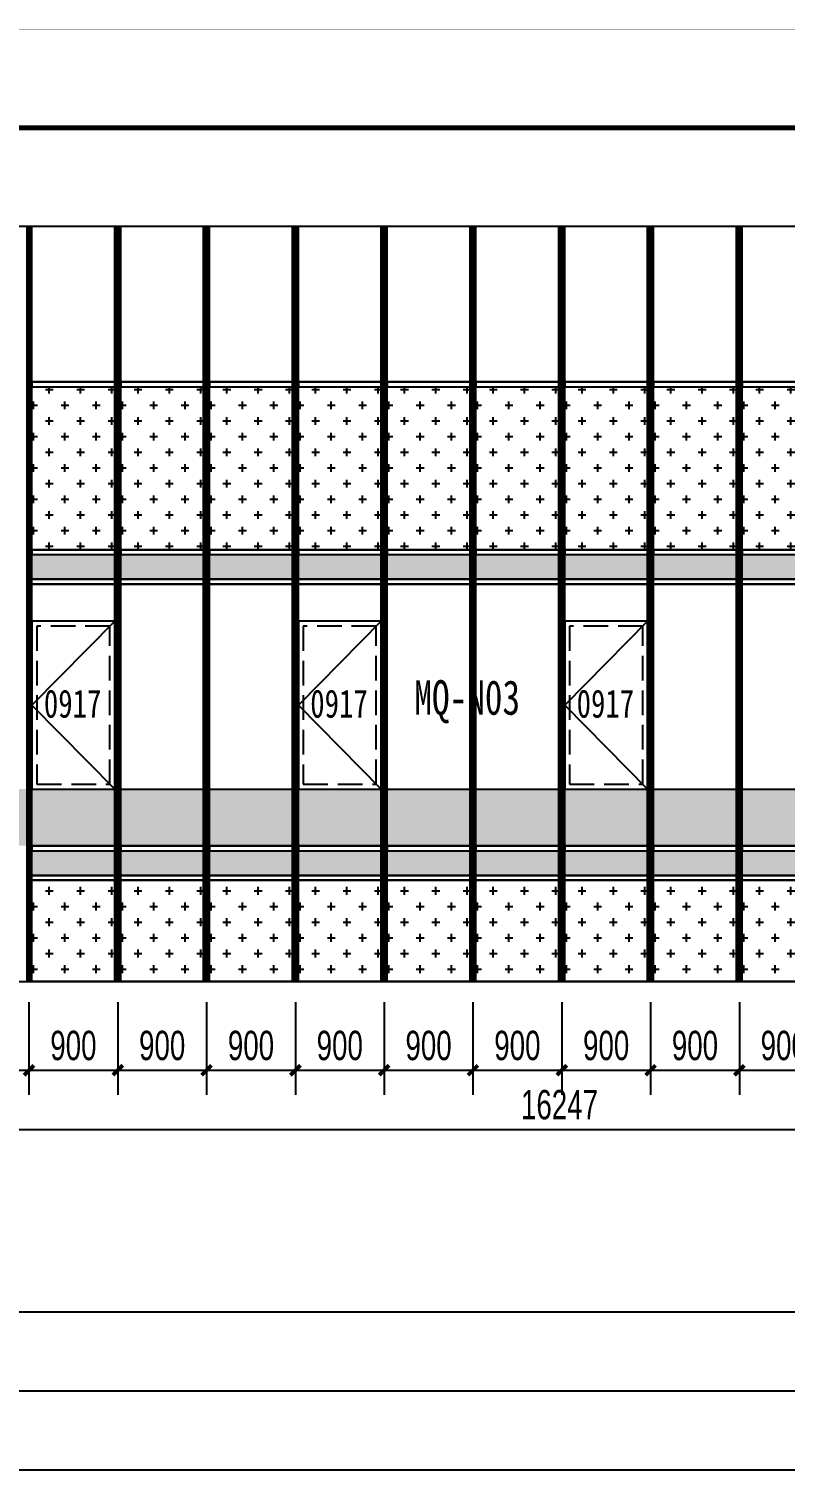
# Model space of a CAD drawing. Extents: x -483182 to 812890, y -390528 to -214858.
# Drawn here: x -148224 to -140561, y -309085 to -294389 of the extents above; entities that cross this region are included whole.
import ezdxf

# ---------------------------------------------------------------- set-up
doc = ezdxf.new("R2010")
doc.units = 0
doc.header["$LTSCALE"] = 1000
doc.header["$MEASUREMENT"] = 0
doc.linetypes.add('DASH', pattern=[0.35, 0.25, -0.1])
for name, color, linetype in [('01-标注_尺寸', 124, 'Continuous'), ('01-标注_符号', 200, 'Continuous'), ('05-填充_156', 156, 'Continuous'), ('05-填充_168', 168, 'Continuous'), ('05-填充_18', 18, 'Continuous'), ('05-填充_天正', 14, 'Continuous'), ('A-0-图名图例', 2, 'Continuous'), ('A-C_幕墙龙骨', 133, 'Continuous'), ('A-C_窗', 140, 'Continuous')]:
    doc.layers.add(name, color=color, linetype=linetype)
doc.layers.add('04-不打印_辅助线', color=165, linetype='Continuous', plot=False)
doc.styles.add('_TCH_DIM_T3', font='ros.shx', dxfattribs={"width": 0.705882, "bigfont": 'jd.shx'})
doc.styles.get("Standard").update_dxf_attribs({"font": 'STXIHEI_0.TTF', "width": 0.75})
doc.dimstyles.new('_TCH_ARCH&&100', dxfattribs={"dimtxt": 297.5, "dimasz": 100, "dimexe": 250, "dimexo": 300, "dimgap": 100, "dimtad": 1, "dimdec": 0, "dimzin": 0, "dimdsep": 46, "dimtxsty": '_TCH_DIM_T3', "dimblk": 'ARCHTICK', "dimcen": 0.09, "dimclrt": 7, "dimazin": 2, "dimtfac": 1, "dimtdec": 0, "dimtix": 1, "dimtmove": 2, "dimatfit": 3, "dimfxl": 0, "dimtolj": 1, "dimtzin": 0, "dimarcsym": 0})
pattern_1 = [(0, (-26772, 317429.43), (158.75, 158.75), [79.375, -238.125]), (90, (-26732.32, 317389.74), (-158.75, 158.75), [79.375, -238.125])]
pattern_2 = [(0, (-27672, 317429.43), (158.75, 158.75), [79.375, -238.125]), (90, (-27632.32, 317389.74), (-158.75, 158.75), [79.375, -238.125])]
pattern_3 = [(0, (-28572, 317429.43), (158.75, 158.75), [79.375, -238.125]), (90, (-28532.32, 317389.74), (-158.75, 158.75), [79.375, -238.125])]
pattern_4 = [(0, (-29472, 317429.43), (158.75, 158.75), [79.375, -238.125]), (90, (-29432.32, 317389.74), (-158.75, 158.75), [79.375, -238.125])]
pattern_5 = [(0, (-22272, 317429.43), (158.75, 158.75), [79.375, -238.125]), (90, (-22232.32, 317389.74), (-158.75, 158.75), [79.375, -238.125])]
pattern_6 = [(0, (-23172, 317429.43), (158.75, 158.75), [79.375, -238.125]), (90, (-23132.32, 317389.74), (-158.75, 158.75), [79.375, -238.125])]
pattern_7 = [(0, (-24072, 317429.43), (158.75, 158.75), [79.375, -238.125]), (90, (-24032.32, 317389.74), (-158.75, 158.75), [79.375, -238.125])]
pattern_8 = [(0, (-24972, 317429.43), (158.75, 158.75), [79.375, -238.125]), (90, (-24932.32, 317389.74), (-158.75, 158.75), [79.375, -238.125])]
pattern_9 = [(0, (-25872, 317429.43), (158.75, 158.75), [79.375, -238.125]), (90, (-25832.32, 317389.74), (-158.75, 158.75), [79.375, -238.125])]

# ---------------------------------------------------------------- blocks, each defined once
blk = doc.blocks.new('*U722')
blk.add_lwpolyline([(0, 0), (840, 0), (840, 1700), (0, 1700)], close=True)
blk.add_lwpolyline([(840, 1700), (0, 850), (840, 0)])
at = {"linetype": 'DASH'}
blk.add_lwpolyline([(50, 50), (790, 50), (790, 1650), (50, 1650)], close=True, dxfattribs=at)
at = {"layer": '04-不打印_辅助线', "width": 0.75}
blk.add_text('0917', height=285.4, dxfattribs=at).set_placement((121, 723))
blk = doc.blocks.new('jdtyrs')
at = {"layer": '05-填充_156'}
h = blk.add_hatch(dxfattribs=at)
h.set_pattern_fill('CROSS', color=136, scale=100)
h.set_pattern_definition(pattern_4)
h.paths.add_polyline_path([(2777, 5875), (3617, 5875), (3617, 4225), (2777, 4225)])
h = blk.add_hatch(dxfattribs=at)
h.set_pattern_fill('CROSS', color=136, scale=100)
h.set_pattern_definition(pattern_3)
h.paths.add_polyline_path([(3677, 5875), (4517, 5875), (4517, 4225), (3677, 4225)])
h = blk.add_hatch(dxfattribs=at)
h.set_pattern_fill('CROSS', color=136, scale=100)
h.set_pattern_definition(pattern_2)
h.paths.add_polyline_path([(4577, 5875), (5417, 5875), (5417, 4225), (4577, 4225)])
h = blk.add_hatch(dxfattribs=at)
h.set_pattern_fill('CROSS', color=136, scale=100)
h.set_pattern_definition(pattern_1)
h.paths.add_polyline_path([(5477, 5875), (6317, 5875), (6317, 4225), (5477, 4225)])
h = blk.add_hatch(dxfattribs=at)
h.set_pattern_fill('CROSS', color=136, scale=100)
h.set_pattern_definition(pattern_9)
h.paths.add_polyline_path([(6377, 5875), (7217, 5875), (7217, 4225), (6377, 4225)])
h = blk.add_hatch(dxfattribs=at)
h.set_pattern_fill('CROSS', color=136, scale=100)
h.set_pattern_definition(pattern_8)
h.paths.add_polyline_path([(7277, 5875), (8117, 5875), (8117, 4225), (7277, 4225)])
h = blk.add_hatch(dxfattribs=at)
h.set_pattern_fill('CROSS', color=136, scale=100)
h.set_pattern_definition(pattern_7)
h.paths.add_polyline_path([(8177, 5875), (9017, 5875), (9017, 4225), (8177, 4225)])
h = blk.add_hatch(dxfattribs=at)
h.set_pattern_fill('CROSS', color=136, scale=100)
h.set_pattern_definition(pattern_6)
h.paths.add_polyline_path([(9077, 5875), (9917, 5875), (9917, 4225), (9077, 4225)])
h = blk.add_hatch(dxfattribs=at)
h.set_pattern_fill('CROSS', color=136, scale=100)
h.set_pattern_definition(pattern_5)
h.paths.add_polyline_path([(9977, 5875), (10817, 5875), (10817, 4225), (9977, 4225)])
h = blk.add_hatch(dxfattribs=at)
h.set_pattern_fill('CROSS', color=136, scale=100)
h.set_pattern_definition(pattern_4)
h.paths.add_polyline_path([(2777, 875), (3617, 875), (3617, -150), (2777, -150)])
h = blk.add_hatch(dxfattribs=at)
h.set_pattern_fill('CROSS', color=136, scale=100)
h.set_pattern_definition(pattern_3)
h.paths.add_polyline_path([(3677, 875), (4517, 875), (4517, -150), (3677, -150)])
h = blk.add_hatch(dxfattribs=at)
h.set_pattern_fill('CROSS', color=136, scale=100)
h.set_pattern_definition(pattern_2)
h.paths.add_polyline_path([(4577, 875), (5417, 875), (5417, -150), (4577, -150)])
h = blk.add_hatch(dxfattribs=at)
h.set_pattern_fill('CROSS', color=136, scale=100)
h.set_pattern_definition(pattern_1)
h.paths.add_polyline_path([(5477, 875), (6317, 875), (6317, -150), (5477, -150)])
h = blk.add_hatch(dxfattribs=at)
h.set_pattern_fill('CROSS', color=136, scale=100)
h.set_pattern_definition(pattern_9)
h.paths.add_polyline_path([(6377, 875), (7217, 875), (7217, -150), (6377, -150)])
h = blk.add_hatch(dxfattribs=at)
h.set_pattern_fill('CROSS', color=136, scale=100)
h.set_pattern_definition(pattern_8)
h.paths.add_polyline_path([(7277, 875), (8117, 875), (8117, -150), (7277, -150)])
h = blk.add_hatch(dxfattribs=at)
h.set_pattern_fill('CROSS', color=136, scale=100)
h.set_pattern_definition(pattern_7)
h.paths.add_polyline_path([(8177, 875), (9017, 875), (9017, -150), (8177, -150)])
h = blk.add_hatch(dxfattribs=at)
h.set_pattern_fill('CROSS', color=136, scale=100)
h.set_pattern_definition(pattern_6)
h.paths.add_polyline_path([(9077, 875), (9917, 875), (9917, -150), (9077, -150)])
h = blk.add_hatch(dxfattribs=at)
h.set_pattern_fill('CROSS', color=136, scale=100)
h.set_pattern_definition(pattern_5)
h.paths.add_polyline_path([(9977, 875), (10817, 875), (10817, -150), (9977, -150)])
at = {"layer": '05-填充_168'}
h = blk.add_hatch(color=256, dxfattribs=at)
h.dxf.hatch_style = 1
h.paths.add_polyline_path([(2777, 4175), (3617, 4175), (3617, 3925), (2777, 3925)])
h = blk.add_hatch(color=256, dxfattribs=at)
h.dxf.hatch_style = 1
h.paths.add_polyline_path([(3677, 4175), (4517, 4175), (4517, 3925), (3677, 3925)])
h = blk.add_hatch(color=256, dxfattribs=at)
h.dxf.hatch_style = 1
h.paths.add_polyline_path([(4577, 4175), (5417, 4175), (5417, 3925), (4577, 3925)])
h = blk.add_hatch(color=256, dxfattribs=at)
h.dxf.hatch_style = 1
h.paths.add_polyline_path([(5477, 4175), (6317, 4175), (6317, 3925), (5477, 3925)])
h = blk.add_hatch(color=256, dxfattribs=at)
h.dxf.hatch_style = 1
h.paths.add_polyline_path([(6377, 4175), (7217, 4175), (7217, 3925), (6377, 3925)])
h = blk.add_hatch(color=256, dxfattribs=at)
h.dxf.hatch_style = 1
h.paths.add_polyline_path([(7277, 4175), (8117, 4175), (8117, 3925), (7277, 3925)])
h = blk.add_hatch(color=256, dxfattribs=at)
h.dxf.hatch_style = 1
h.paths.add_polyline_path([(8177, 4175), (9017, 4175), (9017, 3925), (8177, 3925)])
h = blk.add_hatch(color=256, dxfattribs=at)
h.dxf.hatch_style = 1
h.paths.add_polyline_path([(9077, 4175), (9917, 4175), (9917, 3925), (9077, 3925)])
h = blk.add_hatch(color=256, dxfattribs=at)
h.dxf.hatch_style = 1
h.paths.add_polyline_path([(9977, 4175), (10817, 4175), (10817, 3925), (9977, 3925)])
h = blk.add_hatch(color=256, dxfattribs=at)
h.dxf.hatch_style = 1
h.paths.add_polyline_path([(2777, 1175), (3617, 1175), (3617, 925), (2777, 925)])
h = blk.add_hatch(color=256, dxfattribs=at)
h.dxf.hatch_style = 1
h.paths.add_polyline_path([(3677, 1175), (4517, 1175), (4517, 925), (3677, 925)])
h = blk.add_hatch(color=256, dxfattribs=at)
h.dxf.hatch_style = 1
h.paths.add_polyline_path([(4577, 1175), (5417, 1175), (5417, 925), (4577, 925)])
h = blk.add_hatch(color=256, dxfattribs=at)
h.dxf.hatch_style = 1
h.paths.add_polyline_path([(5477, 1175), (6317, 1175), (6317, 925), (5477, 925)])
h = blk.add_hatch(color=256, dxfattribs=at)
h.dxf.hatch_style = 1
h.paths.add_polyline_path([(6377, 1175), (7217, 1175), (7217, 925), (6377, 925)])
h = blk.add_hatch(color=256, dxfattribs=at)
h.dxf.hatch_style = 1
h.paths.add_polyline_path([(7277, 1175), (8117, 1175), (8117, 925), (7277, 925)])
h = blk.add_hatch(color=256, dxfattribs=at)
h.dxf.hatch_style = 1
h.paths.add_polyline_path([(8177, 1175), (9017, 1175), (9017, 925), (8177, 925)])
h = blk.add_hatch(color=256, dxfattribs=at)
h.dxf.hatch_style = 1
h.paths.add_polyline_path([(9077, 1175), (9917, 1175), (9917, 925), (9077, 925)])
h = blk.add_hatch(color=256, dxfattribs=at)
h.dxf.hatch_style = 1
h.paths.add_polyline_path([(9977, 1175), (10817, 1175), (10817, 925), (9977, 925)])
at = {"layer": '05-填充_天正'}
h = blk.add_hatch(dxfattribs=at)
h.set_pattern_fill('AR-CONC', color=256, scale=200)
h.set_pattern_definition([(50, (569349.8, 336406.5), (364.36934, -31.87817), [38.1, -419.1]), (355, (569349.8, 336406.5), (-70.48565, 382.11329), [30.48, -335.28]), (100.451, (569380.17, 336403.84), (293.885, 350.23338), [32.38, -356.18]), (46.1842, (569349.8, 336508.1), (542.15808, -84.08466), [57.15, -628.65]), (96.6356, (569395, 336501.1), (474.80847, 494.8511), [48.57, -534.27]), (351.184, (569349.8, 336508.1), (474.8092, 494.85024), [45.72, -502.92]), (21, (569400.6, 336482.7), (303.22976, -204.53104), [38.1, -419.1]), (326, (569400.6, 336482.7), (123.60406, 368.37593), [30.48, -335.28]), (71.4514, (569425.87, 336465.66), (426.83298, 163.84572), [32.38, -356.18]), (37.5, (569349.8, 336406.5), (6.177207, 169.110078), [0, -331.216, 0, -340.36, 0, -336.55]), (7.5, (569349.8, 336406.5), (133.639325, 200.36115), [0, -194.056, 0, -323.596, 0, -128.27]), (327.5, (569236.52, 336406.5), (271.18119, -11.457488), [0, -127, 0, -396.24, 0, -525.78]), (317.5, (569185.72, 336406.5), (296.25836, 50.85298), [0, -165.1, 0, -263.144, 0, -373.38])])
h.paths.add_polyline_path([(15377, 1800), (16247, 1800), (16247, 1225), (15377, 1225)])
h.paths.add_polyline_path([(14477, 1800), (15317, 1800), (15317, 1225), (14477, 1225)])
h.paths.add_polyline_path([(13577, 1800), (14417, 1800), (14417, 1225), (13577, 1225)])
h.paths.add_polyline_path([(12677, 1800), (13517, 1800), (13517, 1225), (12677, 1225)])
h.paths.add_polyline_path([(11777, 1800), (12617, 1800), (12617, 1225), (11777, 1225)])
h.paths.add_polyline_path([(10877, 1800), (11717, 1800), (11717, 1225), (10877, 1225)])
h.paths.add_polyline_path([(9977, 1800), (10817, 1800), (10817, 1225), (9977, 1225)])
h.paths.add_polyline_path([(9077, 1800), (9917, 1800), (9917, 1225), (9077, 1225)])
h.paths.add_polyline_path([(8177, 1800), (9017, 1800), (9017, 1225), (8177, 1225)])
h.paths.add_polyline_path([(7277, 1800), (8117, 1800), (8117, 1225), (7277, 1225)])
h.paths.add_polyline_path([(6377, 1800), (7217, 1800), (7217, 1225), (6377, 1225)])
h.paths.add_polyline_path([(5477, 1800), (6317, 1800), (6317, 1225), (5477, 1225)])
h.paths.add_polyline_path([(4577, 1800), (5417, 1800), (5417, 1225), (4577, 1225)])
h.paths.add_polyline_path([(3677, 1800), (4517, 1800), (4517, 1225), (3677, 1225)])
h.paths.add_polyline_path([(2777, 1800), (3617, 1800), (3617, 1225), (2777, 1225)])
h.paths.add_polyline_path([(1877, 1800), (2717, 1800), (2717, 1225), (1877, 1225)])
h.paths.add_polyline_path([(977, 1800), (1817, 1800), (1817, 1225), (977, 1225)])
h.paths.add_polyline_path([(0, 1800), (917, 1800), (917, 1225), (0, 1225)])
for points in [[(2777, 5925), (3617, 5925)], [(3677, 5925), (4517, 5925)], [(4577, 5925), (5417, 5925)], [(5477, 5925), (6317, 5925)], [(6377, 5925), (7217, 5925)], [(7277, 5925), (8117, 5925)], [(8177, 5925), (9017, 5925)], [(9077, 5925), (9917, 5925)], [(9977, 5925), (10817, 5925)], [(2777, 5875), (3617, 5875)], [(2777, 5875), (3617, 5875)], [(3677, 5875), (4517, 5875)], [(3677, 5875), (4517, 5875)], [(4577, 5875), (5417, 5875)], [(4577, 5875), (5417, 5875)], [(5477, 5875), (6317, 5875)], [(5477, 5875), (6317, 5875)], [(6377, 5875), (7217, 5875)], [(6377, 5875), (7217, 5875)], [(7277, 5875), (8117, 5875)], [(7277, 5875), (8117, 5875)], [(8177, 5875), (9017, 5875)], [(8177, 5875), (9017, 5875)], [(9077, 5875), (9917, 5875)], [(9077, 5875), (9917, 5875)], [(9977, 5875), (10817, 5875)], [(9977, 5875), (10817, 5875)], [(2777, 4225), (3617, 4225)], [(2777, 4175), (3617, 4175)], [(3677, 4225), (4517, 4225)], [(3677, 4175), (4517, 4175)], [(4577, 4225), (5417, 4225)], [(4577, 4175), (5417, 4175)], [(5477, 4225), (6317, 4225)], [(5477, 4175), (6317, 4175)], [(6377, 4225), (7217, 4225)], [(6377, 4175), (7217, 4175)], [(7277, 4225), (8117, 4225)], [(7277, 4175), (8117, 4175)], [(8177, 4225), (9017, 4225)], [(8177, 4175), (9017, 4175)], [(9077, 4225), (9917, 4225)], [(9077, 4175), (9917, 4175)], [(9977, 4225), (10817, 4225)], [(9977, 4175), (10817, 4175)], [(2777, 3925), (3617, 3925)], [(2777, 3875), (3617, 3875)], [(3677, 3925), (4517, 3925)], [(3677, 3875), (4517, 3875)], [(4577, 3925), (5417, 3925)], [(4577, 3875), (5417, 3875)], [(5477, 3925), (6317, 3925)], [(5477, 3875), (6317, 3875)], [(6377, 3925), (7217, 3925)], [(6377, 3875), (7217, 3875)], [(7277, 3925), (8117, 3925)], [(7277, 3875), (8117, 3875)], [(8177, 3925), (9017, 3925)], [(8177, 3875), (9017, 3875)], [(9077, 3925), (9917, 3925)], [(9077, 3875), (9917, 3875)], [(9977, 3925), (10817, 3925)], [(9977, 3875), (10817, 3875)], [(2777, 1800), (3617, 1800)], [(3677, 1800), (4517, 1800)], [(4577, 1800), (5417, 1800)], [(5477, 1800), (6317, 1800)], [(6377, 1800), (7217, 1800)], [(7277, 1800), (8117, 1800)], [(8177, 1800), (9017, 1800)], [(9077, 1800), (9917, 1800)], [(9977, 1800), (10817, 1800)], [(2777, 1225), (3617, 1225)], [(3677, 1225), (4517, 1225)], [(4577, 1225), (5417, 1225)], [(5477, 1225), (6317, 1225)], [(6377, 1225), (7217, 1225)], [(7277, 1225), (8117, 1225)], [(8177, 1225), (9017, 1225)], [(9077, 1225), (9917, 1225)], [(9977, 1225), (10817, 1225)], [(2777, 1175), (3617, 1175)], [(3677, 1175), (4517, 1175)], [(4577, 1175), (5417, 1175)], [(5477, 1175), (6317, 1175)], [(6377, 1175), (7217, 1175)], [(7277, 1175), (8117, 1175)], [(8177, 1175), (9017, 1175)], [(9077, 1175), (9917, 1175)], [(9977, 1175), (10817, 1175)], [(2777, 925), (3617, 925)], [(3677, 925), (4517, 925)], [(4577, 925), (5417, 925)], [(5477, 925), (6317, 925)], [(6377, 925), (7217, 925)], [(7277, 925), (8117, 925)], [(8177, 925), (9017, 925)], [(9077, 925), (9917, 925)], [(9977, 925), (10817, 925)], [(2777, 875), (3617, 875)], [(3677, 875), (4517, 875)], [(4577, 875), (5417, 875)], [(5477, 875), (6317, 875)], [(6377, 875), (7217, 875)], [(7277, 875), (8117, 875)], [(8177, 875), (9017, 875)], [(9077, 875), (9917, 875)], [(9977, 875), (10817, 875)]]:
    blk.add_lwpolyline(points)
for points in [[(2777, 5875), (3617, 5875), (3617, 5925), (2777, 5925)], [(3677, 5875), (4517, 5875), (4517, 5925), (3677, 5925)], [(4577, 5875), (5417, 5875), (5417, 5925), (4577, 5925)], [(5477, 5875), (6317, 5875), (6317, 5925), (5477, 5925)], [(6377, 5875), (7217, 5875), (7217, 5925), (6377, 5925)], [(7277, 5875), (8117, 5875), (8117, 5925), (7277, 5925)], [(8177, 5875), (9017, 5875), (9017, 5925), (8177, 5925)], [(9077, 5875), (9917, 5875), (9917, 5925), (9077, 5925)], [(9977, 5875), (10817, 5875), (10817, 5925), (9977, 5925)], [(2777, 5875), (3617, 5875), (3617, 4225), (2777, 4225)], [(3677, 5875), (4517, 5875), (4517, 4225), (3677, 4225)], [(4577, 5875), (5417, 5875), (5417, 4225), (4577, 4225)], [(5477, 5875), (6317, 5875), (6317, 4225), (5477, 4225)], [(6377, 5875), (7217, 5875), (7217, 4225), (6377, 4225)], [(7277, 5875), (8117, 5875), (8117, 4225), (7277, 4225)], [(8177, 5875), (9017, 5875), (9017, 4225), (8177, 4225)], [(9077, 5875), (9917, 5875), (9917, 4225), (9077, 4225)], [(9977, 5875), (10817, 5875), (10817, 4225), (9977, 4225)], [(2777, 4175), (3617, 4175), (3617, 4225), (2777, 4225)], [(2777, 4175), (3617, 4175), (3617, 3925), (2777, 3925)], [(3677, 4175), (4517, 4175), (4517, 4225), (3677, 4225)], [(3677, 4175), (4517, 4175), (4517, 3925), (3677, 3925)], [(4577, 4175), (5417, 4175), (5417, 4225), (4577, 4225)], [(4577, 4175), (5417, 4175), (5417, 3925), (4577, 3925)], [(5477, 4175), (6317, 4175), (6317, 4225), (5477, 4225)], [(5477, 4175), (6317, 4175), (6317, 3925), (5477, 3925)], [(6377, 4175), (7217, 4175), (7217, 4225), (6377, 4225)], [(6377, 4175), (7217, 4175), (7217, 3925), (6377, 3925)], [(7277, 4175), (8117, 4175), (8117, 4225), (7277, 4225)], [(7277, 4175), (8117, 4175), (8117, 3925), (7277, 3925)], [(8177, 4175), (9017, 4175), (9017, 4225), (8177, 4225)], [(8177, 4175), (9017, 4175), (9017, 3925), (8177, 3925)], [(9077, 4175), (9917, 4175), (9917, 4225), (9077, 4225)], [(9077, 4175), (9917, 4175), (9917, 3925), (9077, 3925)], [(9977, 4175), (10817, 4175), (10817, 4225), (9977, 4225)], [(9977, 4175), (10817, 4175), (10817, 3925), (9977, 3925)], [(3617, 3875), (2777, 3875), (2777, 3925), (3617, 3925)], [(4517, 3875), (3677, 3875), (3677, 3925), (4517, 3925)], [(5417, 3875), (4577, 3875), (4577, 3925), (5417, 3925)], [(6317, 3875), (5477, 3875), (5477, 3925), (6317, 3925)], [(7217, 3875), (6377, 3875), (6377, 3925), (7217, 3925)], [(8117, 3875), (7277, 3875), (7277, 3925), (8117, 3925)], [(9017, 3875), (8177, 3875), (8177, 3925), (9017, 3925)], [(9917, 3875), (9077, 3875), (9077, 3925), (9917, 3925)], [(10817, 3875), (9977, 3875), (9977, 3925), (10817, 3925)], [(2777, 1175), (3617, 1175), (3617, 1225), (2777, 1225)], [(3677, 1175), (4517, 1175), (4517, 1225), (3677, 1225)], [(4577, 1175), (5417, 1175), (5417, 1225), (4577, 1225)], [(5477, 1175), (6317, 1175), (6317, 1225), (5477, 1225)], [(6377, 1175), (7217, 1175), (7217, 1225), (6377, 1225)], [(7277, 1175), (8117, 1175), (8117, 1225), (7277, 1225)], [(8177, 1175), (9017, 1175), (9017, 1225), (8177, 1225)], [(9077, 1175), (9917, 1175), (9917, 1225), (9077, 1225)], [(9977, 1175), (10817, 1175), (10817, 1225), (9977, 1225)], [(2777, 1175), (3617, 1175), (3617, 925), (2777, 925)], [(3677, 1175), (4517, 1175), (4517, 925), (3677, 925)], [(4577, 1175), (5417, 1175), (5417, 925), (4577, 925)], [(5477, 1175), (6317, 1175), (6317, 925), (5477, 925)], [(6377, 1175), (7217, 1175), (7217, 925), (6377, 925)], [(7277, 1175), (8117, 1175), (8117, 925), (7277, 925)], [(8177, 1175), (9017, 1175), (9017, 925), (8177, 925)], [(9077, 1175), (9917, 1175), (9917, 925), (9077, 925)], [(9977, 1175), (10817, 1175), (10817, 925), (9977, 925)], [(3617, 875), (2777, 875), (2777, 925), (3617, 925)], [(4517, 875), (3677, 875), (3677, 925), (4517, 925)], [(5417, 875), (4577, 875), (4577, 925), (5417, 925)], [(6317, 875), (5477, 875), (5477, 925), (6317, 925)], [(7217, 875), (6377, 875), (6377, 925), (7217, 925)], [(8117, 875), (7277, 875), (7277, 925), (8117, 925)], [(9017, 875), (8177, 875), (8177, 925), (9017, 925)], [(9917, 875), (9077, 875), (9077, 925), (9917, 925)], [(10817, 875), (9977, 875), (9977, 925), (10817, 925)], [(2777, 875), (3617, 875), (3617, -150), (2777, -150)], [(3677, 875), (4517, 875), (4517, -150), (3677, -150)], [(4577, 875), (5417, 875), (5417, -150), (4577, -150)], [(5477, 875), (6317, 875), (6317, -150), (5477, -150)], [(6377, 875), (7217, 875), (7217, -150), (6377, -150)], [(7277, 875), (8117, 875), (8117, -150), (7277, -150)], [(8177, 875), (9017, 875), (9017, -150), (8177, -150)], [(9077, 875), (9917, 875), (9917, -150), (9077, -150)], [(9977, 875), (10817, 875), (10817, -150), (9977, -150)]]:
    blk.add_lwpolyline(points, close=True)
at = {"layer": '05-填充_18', "const_width": 60}
for points in [[(2747, -150), (2747, 7500)], [(3647, -150), (3647, 7500)], [(4547, -150), (4547, 7500)], [(5447, -150), (5447, 7500)], [(6347, -150), (6347, 7500)], [(7247, -150), (7247, 7500)], [(8147, -150), (8147, 7500)], [(9047, -150), (9047, 7500)], [(9947, -150), (9947, 7500)]]:
    blk.add_lwpolyline(points, dxfattribs=at)
at = {"layer": 'A-C_幕墙龙骨'}
for points in [[(2777, -150), (2777, 7500)], [(3617, -150), (3617, 7500)], [(3677, -150), (3677, 7500)], [(4517, -150), (4517, 7500)], [(4577, -150), (4577, 7500)], [(5417, -150), (5417, 7500)], [(5477, -150), (5477, 7500)], [(6317, -150), (6317, 7500)], [(6377, -150), (6377, 7500)], [(7217, -150), (7217, 7500)], [(7277, -150), (7277, 7500)], [(8117, -150), (8117, 7500)], [(8177, -150), (8177, 7500)], [(9017, -150), (9017, 7500)], [(9077, -150), (9077, 7500)], [(9917, -150), (9917, 7500)], [(9977, -150), (9977, 7500)]]:
    blk.add_lwpolyline(points, dxfattribs=at)
at = {"layer": 'A-C_窗'}
blk.add_lwpolyline([(0, -150), (16247, -150), (16247, 7500), (0, 7500)], close=True, dxfattribs=at)
blk.add_lwpolyline([(0, -150), (16247, -150), (16247, 7500), (0, 7500)], close=True, dxfattribs=at)
for p in [(2777, 1800), (5477, 1800), (8177, 1800)]:
    blk.add_blockref('*U722', p, dxfattribs=at)
blk = doc.blocks.new('图框-A1')
for points, const_width in [([(0, 0), (841, 0), (841, 594), (0, 594)], 0.05), ([(766, 584), (25, 584), (25, 10), (766, 10)], 0.5)]:
    blk.add_lwpolyline(points, close=True, dxfattribs=dict(const_width=const_width))
blk = doc.blocks.new('_ArchTick')
at = {"color": 0, "linetype": 'ByBlock', "const_width": 0.4}
blk.add_lwpolyline([(-0.5, -0.5), (0.5, 0.5)], dxfattribs=at)
blk = doc.blocks.new('*D1573')
at = {"layer": '01-标注_尺寸', "color": 0, "lineweight": -2, "transparency": 16777216}
for p, q in [((-141024, -304251), (-141024, -305192)), ((-140124, -304251), (-140124, -305192)), ((-141024, -304942), (-140124, -304942))]:
    blk.add_line(p, q, dxfattribs=at)
at = {"layer": 'Defpoints', "color": 0, "transparency": 16777216}
for p in [(-141024, -303951), (-140124, -303951), (-140124, -304942)]:
    blk.add_point(p, dxfattribs=at)
at = {"layer": '01-标注_尺寸', "color": 0, "lineweight": -2, "transparency": 16777216, "xscale": 100, "yscale": 100, "zscale": 100, "rotation": 180}
blk.add_blockref('_ArchTick', (-141024, -304942), dxfattribs=at)
at = {"layer": '01-标注_尺寸', "color": 0, "lineweight": -2, "transparency": 16777216, "xscale": 100, "yscale": 100, "zscale": 100}
blk.add_blockref('_ArchTick', (-140124, -304942), dxfattribs=at)
at = {"layer": '01-标注_尺寸', "color": 7, "transparency": 16777216, "insert": (-140574, -304693), "char_height": 297.5, "attachment_point": 5, "style": '_TCH_DIM_T3'}
blk.add_mtext('\\A1;900', dxfattribs=at)
blk = doc.blocks.new('*D1574')
at = {"layer": '01-标注_尺寸', "color": 0, "lineweight": -2, "transparency": 16777216}
for p, q in [((-141924, -304251), (-141924, -305192)), ((-141024, -304251), (-141024, -305192)), ((-141924, -304942), (-141024, -304942))]:
    blk.add_line(p, q, dxfattribs=at)
at = {"layer": 'Defpoints', "color": 0, "transparency": 16777216}
for p in [(-141924, -303951), (-141024, -303951), (-141024, -304942)]:
    blk.add_point(p, dxfattribs=at)
at = {"layer": '01-标注_尺寸', "color": 0, "lineweight": -2, "transparency": 16777216, "xscale": 100, "yscale": 100, "zscale": 100, "rotation": 180}
blk.add_blockref('_ArchTick', (-141924, -304942), dxfattribs=at)
at = {"layer": '01-标注_尺寸', "color": 0, "lineweight": -2, "transparency": 16777216, "xscale": 100, "yscale": 100, "zscale": 100}
blk.add_blockref('_ArchTick', (-141024, -304942), dxfattribs=at)
at = {"layer": '01-标注_尺寸', "color": 7, "transparency": 16777216, "insert": (-141474, -304693), "char_height": 297.5, "attachment_point": 5, "style": '_TCH_DIM_T3'}
blk.add_mtext('\\A1;900', dxfattribs=at)
blk = doc.blocks.new('*D1575')
at = {"layer": '01-标注_尺寸', "color": 0, "lineweight": -2, "transparency": 16777216}
for p, q in [((-142824, -304251), (-142824, -305192)), ((-141924, -304251), (-141924, -305192)), ((-142824, -304942), (-141924, -304942))]:
    blk.add_line(p, q, dxfattribs=at)
at = {"layer": 'Defpoints', "color": 0, "transparency": 16777216}
for p in [(-142824, -303951), (-141924, -303951), (-141924, -304942)]:
    blk.add_point(p, dxfattribs=at)
at = {"layer": '01-标注_尺寸', "color": 0, "lineweight": -2, "transparency": 16777216, "xscale": 100, "yscale": 100, "zscale": 100, "rotation": 180}
blk.add_blockref('_ArchTick', (-142824, -304942), dxfattribs=at)
at = {"layer": '01-标注_尺寸', "color": 0, "lineweight": -2, "transparency": 16777216, "xscale": 100, "yscale": 100, "zscale": 100}
blk.add_blockref('_ArchTick', (-141924, -304942), dxfattribs=at)
at = {"layer": '01-标注_尺寸', "color": 7, "transparency": 16777216, "insert": (-142374, -304693), "char_height": 297.5, "attachment_point": 5, "style": '_TCH_DIM_T3'}
blk.add_mtext('\\A1;900', dxfattribs=at)
blk = doc.blocks.new('*D1576')
at = {"layer": '01-标注_尺寸', "color": 0, "lineweight": -2, "transparency": 16777216}
for p, q in [((-143724, -304251), (-143724, -305192)), ((-142824, -304251), (-142824, -305192)), ((-143724, -304942), (-142824, -304942))]:
    blk.add_line(p, q, dxfattribs=at)
at = {"layer": 'Defpoints', "color": 0, "transparency": 16777216}
for p in [(-143724, -303951), (-142824, -303951), (-142824, -304942)]:
    blk.add_point(p, dxfattribs=at)
at = {"layer": '01-标注_尺寸', "color": 0, "lineweight": -2, "transparency": 16777216, "xscale": 100, "yscale": 100, "zscale": 100, "rotation": 180}
blk.add_blockref('_ArchTick', (-143724, -304942), dxfattribs=at)
at = {"layer": '01-标注_尺寸', "color": 0, "lineweight": -2, "transparency": 16777216, "xscale": 100, "yscale": 100, "zscale": 100}
blk.add_blockref('_ArchTick', (-142824, -304942), dxfattribs=at)
at = {"layer": '01-标注_尺寸', "color": 7, "transparency": 16777216, "insert": (-143274, -304693), "char_height": 297.5, "attachment_point": 5, "style": '_TCH_DIM_T3'}
blk.add_mtext('\\A1;900', dxfattribs=at)
blk = doc.blocks.new('*D1577')
at = {"layer": '01-标注_尺寸', "color": 0, "lineweight": -2, "transparency": 16777216}
for p, q in [((-144624, -304251), (-144624, -305192)), ((-143724, -304251), (-143724, -305192)), ((-144624, -304942), (-143724, -304942))]:
    blk.add_line(p, q, dxfattribs=at)
at = {"layer": 'Defpoints', "color": 0, "transparency": 16777216}
for p in [(-144624, -303951), (-143724, -303951), (-143724, -304942)]:
    blk.add_point(p, dxfattribs=at)
at = {"layer": '01-标注_尺寸', "color": 0, "lineweight": -2, "transparency": 16777216, "xscale": 100, "yscale": 100, "zscale": 100, "rotation": 180}
blk.add_blockref('_ArchTick', (-144624, -304942), dxfattribs=at)
at = {"layer": '01-标注_尺寸', "color": 0, "lineweight": -2, "transparency": 16777216, "xscale": 100, "yscale": 100, "zscale": 100}
blk.add_blockref('_ArchTick', (-143724, -304942), dxfattribs=at)
at = {"layer": '01-标注_尺寸', "color": 7, "transparency": 16777216, "insert": (-144174, -304693), "char_height": 297.5, "attachment_point": 5, "style": '_TCH_DIM_T3'}
blk.add_mtext('\\A1;900', dxfattribs=at)
blk = doc.blocks.new('*D1578')
at = {"layer": '01-标注_尺寸', "color": 0, "lineweight": -2, "transparency": 16777216}
for p, q in [((-145524, -304251), (-145524, -305192)), ((-144624, -304251), (-144624, -305192)), ((-145524, -304942), (-144624, -304942))]:
    blk.add_line(p, q, dxfattribs=at)
at = {"layer": 'Defpoints', "color": 0, "transparency": 16777216}
for p in [(-145524, -303951), (-144624, -303951), (-144624, -304942)]:
    blk.add_point(p, dxfattribs=at)
at = {"layer": '01-标注_尺寸', "color": 0, "lineweight": -2, "transparency": 16777216, "xscale": 100, "yscale": 100, "zscale": 100, "rotation": 180}
blk.add_blockref('_ArchTick', (-145524, -304942), dxfattribs=at)
at = {"layer": '01-标注_尺寸', "color": 0, "lineweight": -2, "transparency": 16777216, "xscale": 100, "yscale": 100, "zscale": 100}
blk.add_blockref('_ArchTick', (-144624, -304942), dxfattribs=at)
at = {"layer": '01-标注_尺寸', "color": 7, "transparency": 16777216, "insert": (-145074, -304693), "char_height": 297.5, "attachment_point": 5, "style": '_TCH_DIM_T3'}
blk.add_mtext('\\A1;900', dxfattribs=at)
blk = doc.blocks.new('*D1579')
at = {"layer": '01-标注_尺寸', "color": 0, "lineweight": -2, "transparency": 16777216}
for p, q in [((-146424, -304251), (-146424, -305192)), ((-145524, -304251), (-145524, -305192)), ((-146424, -304942), (-145524, -304942))]:
    blk.add_line(p, q, dxfattribs=at)
at = {"layer": 'Defpoints', "color": 0, "transparency": 16777216}
for p in [(-146424, -303951), (-145524, -303951), (-145524, -304942)]:
    blk.add_point(p, dxfattribs=at)
at = {"layer": '01-标注_尺寸', "color": 0, "lineweight": -2, "transparency": 16777216, "xscale": 100, "yscale": 100, "zscale": 100, "rotation": 180}
blk.add_blockref('_ArchTick', (-146424, -304942), dxfattribs=at)
at = {"layer": '01-标注_尺寸', "color": 0, "lineweight": -2, "transparency": 16777216, "xscale": 100, "yscale": 100, "zscale": 100}
blk.add_blockref('_ArchTick', (-145524, -304942), dxfattribs=at)
at = {"layer": '01-标注_尺寸', "color": 7, "transparency": 16777216, "insert": (-145974, -304693), "char_height": 297.5, "attachment_point": 5, "style": '_TCH_DIM_T3'}
blk.add_mtext('\\A1;900', dxfattribs=at)
blk = doc.blocks.new('*D1580')
at = {"layer": '01-标注_尺寸', "color": 0, "lineweight": -2, "transparency": 16777216}
for p, q in [((-147324, -304251), (-147324, -305192)), ((-146424, -304251), (-146424, -305192)), ((-147324, -304942), (-146424, -304942))]:
    blk.add_line(p, q, dxfattribs=at)
at = {"layer": 'Defpoints', "color": 0, "transparency": 16777216}
for p in [(-147324, -303951), (-146424, -303951), (-146424, -304942)]:
    blk.add_point(p, dxfattribs=at)
at = {"layer": '01-标注_尺寸', "color": 0, "lineweight": -2, "transparency": 16777216, "xscale": 100, "yscale": 100, "zscale": 100, "rotation": 180}
blk.add_blockref('_ArchTick', (-147324, -304942), dxfattribs=at)
at = {"layer": '01-标注_尺寸', "color": 0, "lineweight": -2, "transparency": 16777216, "xscale": 100, "yscale": 100, "zscale": 100}
blk.add_blockref('_ArchTick', (-146424, -304942), dxfattribs=at)
at = {"layer": '01-标注_尺寸', "color": 7, "transparency": 16777216, "insert": (-146874, -304693), "char_height": 297.5, "attachment_point": 5, "style": '_TCH_DIM_T3'}
blk.add_mtext('\\A1;900', dxfattribs=at)
blk = doc.blocks.new('*D1581')
at = {"layer": '01-标注_尺寸', "color": 0, "lineweight": -2, "transparency": 16777216}
for p, q in [((-148224, -304251), (-148224, -305192)), ((-147324, -304251), (-147324, -305192)), ((-148224, -304942), (-147324, -304942))]:
    blk.add_line(p, q, dxfattribs=at)
at = {"layer": 'Defpoints', "color": 0, "transparency": 16777216}
for p in [(-148224, -303951), (-147324, -303951), (-147324, -304942)]:
    blk.add_point(p, dxfattribs=at)
at = {"layer": '01-标注_尺寸', "color": 0, "lineweight": -2, "transparency": 16777216, "xscale": 100, "yscale": 100, "zscale": 100, "rotation": 180}
blk.add_blockref('_ArchTick', (-148224, -304942), dxfattribs=at)
at = {"layer": '01-标注_尺寸', "color": 0, "lineweight": -2, "transparency": 16777216, "xscale": 100, "yscale": 100, "zscale": 100}
blk.add_blockref('_ArchTick', (-147324, -304942), dxfattribs=at)
at = {"layer": '01-标注_尺寸', "color": 7, "transparency": 16777216, "insert": (-147774, -304693), "char_height": 297.5, "attachment_point": 5, "style": '_TCH_DIM_T3'}
blk.add_mtext('\\A1;900', dxfattribs=at)
blk = doc.blocks.new('*D1582')
at = {"layer": '01-标注_尺寸', "color": 0, "lineweight": -2, "transparency": 16777216}
for p, q in [((-149124, -304251), (-149124, -305192)), ((-148224, -304251), (-148224, -305192)), ((-149124, -304942), (-148224, -304942))]:
    blk.add_line(p, q, dxfattribs=at)
at = {"layer": 'Defpoints', "color": 0, "transparency": 16777216}
for p in [(-149124, -303951), (-148224, -303951), (-148224, -304942)]:
    blk.add_point(p, dxfattribs=at)
at = {"layer": '01-标注_尺寸', "color": 0, "lineweight": -2, "transparency": 16777216, "xscale": 100, "yscale": 100, "zscale": 100, "rotation": 180}
blk.add_blockref('_ArchTick', (-149124, -304942), dxfattribs=at)
at = {"layer": '01-标注_尺寸', "color": 0, "lineweight": -2, "transparency": 16777216, "xscale": 100, "yscale": 100, "zscale": 100}
blk.add_blockref('_ArchTick', (-148224, -304942), dxfattribs=at)
at = {"layer": '01-标注_尺寸', "color": 7, "transparency": 16777216, "insert": (-148674, -304693), "char_height": 297.5, "attachment_point": 5, "style": '_TCH_DIM_T3'}
blk.add_mtext('\\A1;900', dxfattribs=at)
blk = doc.blocks.new('*D1585')
at = {"layer": '01-标注_尺寸', "color": 0, "lineweight": -2, "transparency": 16777216}
for p, q in [((-150971, -304351), (-150971, -305792)), ((-134724, -304351), (-134724, -305792)), ((-150971, -305542), (-134724, -305542))]:
    blk.add_line(p, q, dxfattribs=at)
at = {"layer": 'Defpoints', "color": 0, "transparency": 16777216}
for p in [(-150971, -304051), (-134724, -304051), (-134724, -305542)]:
    blk.add_point(p, dxfattribs=at)
at = {"layer": '01-标注_尺寸', "color": 0, "lineweight": -2, "transparency": 16777216, "xscale": 100, "yscale": 100, "zscale": 100, "rotation": 180}
blk.add_blockref('_ArchTick', (-150971, -305542), dxfattribs=at)
at = {"layer": '01-标注_尺寸', "color": 0, "lineweight": -2, "transparency": 16777216, "xscale": 100, "yscale": 100, "zscale": 100}
blk.add_blockref('_ArchTick', (-134724, -305542), dxfattribs=at)
at = {"layer": '01-标注_尺寸', "color": 7, "transparency": 16777216, "insert": (-142847, -305293), "char_height": 297.5, "attachment_point": 5, "style": '_TCH_DIM_T3'}
blk.add_mtext('\\A1;16247', dxfattribs=at)

msp = doc.modelspace()

# ---------------------------------------------------------------- linework, layer by layer
at = {"layer": 'A-0-图名图例'}
for p, q in [((-207380, -307391.9), (-133280, -307391.9)), ((-207380, -308191.9), (-133280, -308191.9)), ((-207380, -308991.9), (-133280, -308991.9))]:
    msp.add_line(p, q, dxfattribs=at)

# ---------------------------------------------------------------- block references
at = {"xscale": 100, "yscale": 100, "zscale": 100}
msp.add_blockref('图框-A1', (-209880, -353791.9), dxfattribs=at)
at = {"layer": 'A-C_窗'}
msp.add_blockref('jdtyrs', (-150971, -303891.9), dxfattribs=at)

# ---------------------------------------------------------------- texts
at = {"layer": '01-标注_符号', "color": 7, "width": 0.75}
msp.add_text('MQ-N03', height=350, dxfattribs=at).set_placement((-144317.9, -301339.2))

# ---------------------------------------------------------------- dimensions: what is measured, and where the dimension line sits
at = {"layer": '01-标注_尺寸'}
for p1, p2, distance, picture, middle in [((-149124, -303951.4), (-148224, -303951.4), -990.5, '*D1582', (-148674, -304693.2)), ((-148224, -303951.4), (-147324, -303951.4), -990.5, '*D1581', (-147774, -304693.2)), ((-147324, -303951.4), (-146424, -303951.4), -990.5, '*D1580', (-146874, -304693.2)), ((-146424, -303951.4), (-145524, -303951.4), -990.5, '*D1579', (-145974, -304693.2)), ((-145524, -303951.4), (-144624, -303951.4), -990.5, '*D1578', (-145074, -304693.2)), ((-144624, -303951.4), (-143724, -303951.4), -990.5, '*D1577', (-144174, -304693.2)), ((-143724, -303951.4), (-142824, -303951.4), -990.5, '*D1576', (-143274, -304693.2)), ((-142824, -303951.4), (-141924, -303951.4), -990.5, '*D1575', (-142374, -304693.2)), ((-141924, -303951.4), (-141024, -303951.4), -990.5, '*D1574', (-141474, -304693.2)), ((-141024, -303951.4), (-140124, -303951.4), -990.5, '*D1573', (-140574, -304693.2)), ((-150970.5358, -304051.4292), (-134724.0097, -304051.4292), -1490.5, '*D1585', (-142847.2728, -305293.1792))]:
    dim = msp.add_aligned_dim(p1=p1, p2=p2, distance=distance, dimstyle='_TCH_ARCH&&100', dxfattribs=at)
    dim.commit()
    dim.dimension.update_dxf_attribs({"geometry": picture, "text_midpoint": middle})

doc.saveas('drawing.dxf')
